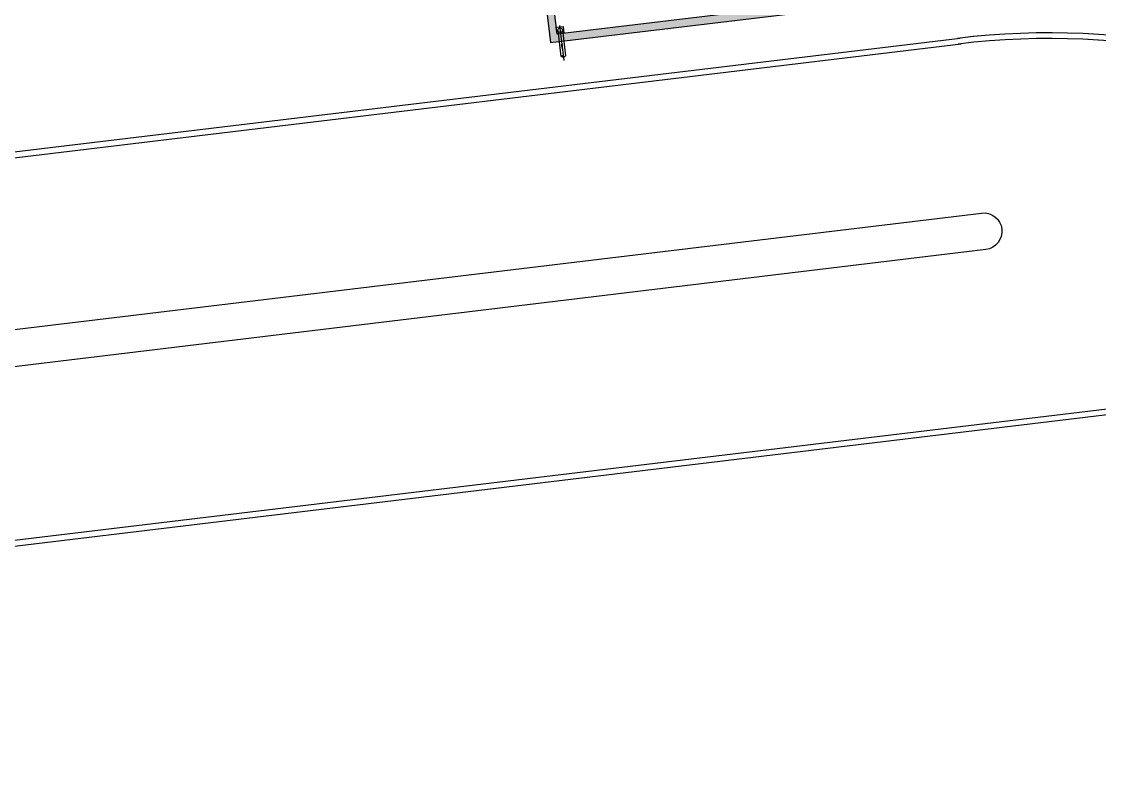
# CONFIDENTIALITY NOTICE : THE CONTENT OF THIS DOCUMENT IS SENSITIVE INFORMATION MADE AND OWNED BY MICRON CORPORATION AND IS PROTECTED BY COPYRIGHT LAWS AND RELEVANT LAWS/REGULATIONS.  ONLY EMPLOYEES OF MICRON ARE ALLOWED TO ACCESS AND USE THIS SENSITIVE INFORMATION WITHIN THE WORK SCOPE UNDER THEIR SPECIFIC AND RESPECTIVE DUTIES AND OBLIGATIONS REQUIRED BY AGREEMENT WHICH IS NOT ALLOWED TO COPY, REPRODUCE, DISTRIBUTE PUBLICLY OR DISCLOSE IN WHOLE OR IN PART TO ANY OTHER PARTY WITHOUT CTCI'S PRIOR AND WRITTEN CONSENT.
# Model space of a CAD drawing. Extents: x -15449 to 568150, y -1239737 to 53667.
# Drawn here: x 15406.89 to 15416.62, y 7571.01 to 7577.79 of the extents above; entities that cross this region are included whole.
import ezdxf

# ---------------------------------------------------------------- set-up
doc = ezdxf.new("R2010")
doc.units = 0
doc.header["$LTSCALE"] = 8
doc.layers.add('KEY PLANE', color=8, linetype='CONTINUOUS')
doc.layers.add('Title Blocks', color=255, linetype='CONTINUOUS', lineweight=9)

# ---------------------------------------------------------------- blocks, each defined once
blk = doc.blocks.new('key plane')
at = {"layer": 'KEY PLANE'}
h = blk.add_hatch(dxfattribs=at)
h.set_pattern_fill('AR-CONC', color=256, angle=6.863, style=0)
h.set_pattern_definition([(56.863, (213074.15, -153455.4), (182.7839, 5.9454), [19.05, -209.55]), (1.863, (213074.15, -153455.4), (-57.8208, 185.4763), [15.24, -167.64]), (107.314, (213089.38, -153454.9), (124.9639, 191.4209), [16.19, -178.09]), (53.0472, (213068.08, -153404.97), (274.1606, -9.3483), [28.575, -314.325]), (103.4986, (213090.92, -153405.75), (206.1369, 274.0215), [24.285, -267.135]), (358.047, (213068.08, -153404.97), (206.1373, 274.021), [22.86, -251.46]), (27.863, (213094.81, -153414.54), (162.7488, -83.4154), [19.05, -209.55]), (332.863, (213094.81, -153414.54), (39.3495, 190.2533), [15.24, -167.64]), (78.3144, (213108.38, -153421.5), (202.0979, 106.8382), [16.19, -178.09]), (44.363, (213074.15, -153455.403), (-7.0375, 84.31825), [0, -165.608, 0, -170.18, 0, -168.275]), (14.363, (213074.15, -153455.4), (54.36973, 107.44742), [0, -97.028, 0, -161.798, 0, -64.135]), (334.363, (213017.91, -153462.17), (135.30361, 10.5148), [0, -63.5, 0, -198.12, 0, -262.89]), (324.363, (212992.69, -153465.21), (144.02944, 42.9451), [0, -82.55, 0, -131.572, 0, -186.69])])
h.paths.add_polyline_path([(228974, -139618), (228950, -139420), (239375, -138165), (240092, -144122), (229667, -145377), (229093, -140611), (228895, -140635), (229492, -145599), (240314, -144297), (239549, -137943), (228728, -139245), (228775, -139642)])
for p, q in [((229686, -145283, -113027), (229768, -145967, -113027)), ((229806, -145269, -113027), (229888, -145952, -113027)), ((159220, -155242, -113027), (240302, -145483, -113027)), ((159220, -155242, -113027), (240302, -145483, -113027)), ((240268, -145487, -113027), (240302, -145483, -113027)), ((159252, -155389, -113027), (240320, -145632, -113027)), ((159252, -155389, -113027), (240320, -145632, -113027)), ((229772, -145657, -113027), (229812, -145652, -113027)), ((229772, -145657, -113027), (229806, -145774, -113027)), ((229806, -145774, -113027), (229812, -145652, -113027)), ((245211, -155149, -113027), (138950, -167926, -113027)), ((245229, -155298, -113027), (138967, -168074, -113027))]:
    blk.add_line(p, q, dxfattribs=at)
at = {"layer": 'KEY PLANE', "ltscale": 0.075}
blk.add_line((229731, -145153, -113027), (229842, -146073, -113027), dxfattribs=at)
at = {"layer": 'KEY PLANE', "elevation": -113027}
blk.add_lwpolyline([(228974, -139618), (228950, -139420), (239375, -138165), (240092, -144122), (229667, -145377), (229093, -140611), (228895, -140635), (229492, -145599), (240314, -144297), (239549, -137943), (228728, -139245), (228775, -139642), (228974, -139618)], dxfattribs=at)
at = {"layer": 'KEY PLANE', "ltscale": 5, "elevation": -113027}
blk.add_lwpolyline([(229825, -145175), (229847, -145355), (229667, -145377), (229645, -145197)], close=True, dxfattribs=at)
at = {"layer": 'KEY PLANE', "elevation": -113027}
blk.add_lwpolyline([(240857, -150100, -1), (240974, -151062), (159909, -160847, -1), (159790, -159857), (240857, -150100)], format="xyb", dxfattribs=at)
at = {"layer": 'KEY PLANE', "ltscale": 5}
blk.add_circle((229746, -145276, -113027), 60.4, dxfattribs=at)
at = {"layer": 'KEY PLANE'}
for centre, radius, start, end in [((242654, -165646, -113027), 20300, 23.5082, 96.8615), ((242653, -165646, -113027), 20300, 23.5082, 96.8615), ((242653, -165646, -113027), 20300, 23.5082, 96.8615), ((242654, -165646, -113027), 20150, 23.5082, 96.8615), ((242653, -165646, -113027), 20150, 23.5082, 96.8615), ((242653, -165646, -113027), 20150, 23.5082, 96.8615), ((229802, -145993, -113027), 42.7, 51.863, 141.863), ((229795, -145933, -113027), 42.7, 231.863, 321.863), ((229855, -145926, -113027), 42.7, 231.863, 321.863)]:
    blk.add_arc(centre, radius, start, end, dxfattribs=at)

msp = doc.modelspace()

# ---------------------------------------------------------------- block references
at = {"layer": 'Title Blocks', "xscale": 0.0003423013878597064, "yscale": 0.0003423013878597064, "zscale": 0.0003423013878597064}
msp.add_blockref('key plane', (15333.1067, 7627.4397), dxfattribs=at)

doc.saveas('drawing.dxf')
